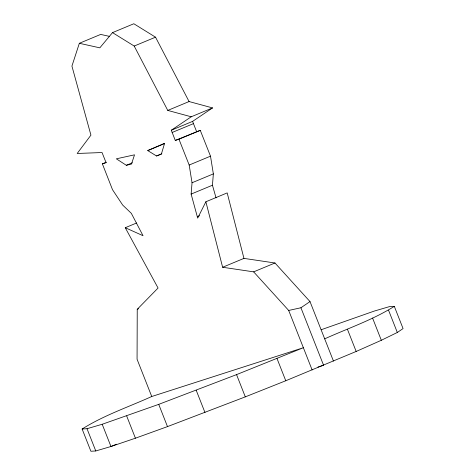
<?xml version="1.0" encoding="UTF-8"?>
<svg xmlns="http://www.w3.org/2000/svg" width="475" height="475" viewBox="0 0 475 475"><rect width="100%" height="100%" fill="white"/><g stroke="black" fill="none" stroke-linecap="round" stroke-linejoin="round"><path stroke-width="0.71" d="M136.586 223.001L125.263 227.715L158.068 288.034L137.239 309.32L137.067 359.242L151.745 396.506L303.371 347.718L236.55 374.621L158.727 404.362L102.202 424.264L87.014 428.717L82.127 429.008L90.885 451.25L95.772 450.959L110.966 446.506L135.423 438.199L167.485 426.603L245.308 396.863L285.766 380.754L356.173 351.458L381.324 340.278L397.32 332.47L403.073 328.587L394.309 306.345L389.423 306.636L374.235 311.083L321.195 329.733M333.45 361.089L310.009 301.583L274.972 262.99L243.948 258.388L227.192 192.903L205.877 201.774L197.689 218.12L191.128 194.091L192.042 182.756L189.181 165.039L178.956 139.217L175.281 140.428L171.309 130.239L191.235 116.785L212.551 107.914L189.08 101.549L167.764 110.42L134.205 46.051L112.51 32.621L99.827 47.838L79.349 43.29L71.927 66.096L90.927 135.143L77.188 153.484L102.042 152.528L106.085 162.693L102.386 163.851L112.516 189.709L122.687 205.075L131.326 213.334L143.034 235.707L125.263 227.715M216.054 197.873L212.444 185.226L213.358 173.886L210.502 156.168L200.272 130.346L175.281 140.428M205.877 201.774L222.627 267.259L253.656 271.86L288.693 310.454L300.924 307.753L310.009 301.583M82.127 429.008C103.805 415.334 128.458 407.045 151.745 396.506M324.686 338.847C347.973 328.308 372.626 320.013 394.309 306.345M171.309 130.239L192.624 121.368L212.551 107.914M147.737 150.575L164.611 143.29L161.393 154.019L156.548 155.984L147.737 150.575L164.392 143.646M79.349 43.29L100.67 34.42L109.143 36.302M112.51 32.621L133.831 23.75L155.527 37.181L189.08 101.549M134.205 46.051L155.527 37.181M172.134 132.489L193.456 123.625L192.624 121.368M102.386 163.851L106.382 162.189M178.956 139.217L200.272 130.346M126.344 165.294L131.48 164.053L134.526 154.826L116.351 158.822L126.344 165.294L132.341 162.8M156.548 155.984L161.88 153.769M189.181 165.039L210.502 156.168M192.042 182.756L213.358 173.886M191.128 194.091L212.444 185.226M197.541 216.582L199.542 215.751M222.627 267.259L243.948 258.388M137.239 309.32L138.569 308.762M253.656 271.86L274.972 262.99M116.434 444.232L110.966 446.506L102.202 424.264M317.959 367.08L323.582 365.269L300.924 307.753M167.764 110.42L191.235 116.785M193.456 123.625L196.597 131.563M388.562 310.228L397.32 332.47M372.566 318.036L381.324 340.278M347.409 329.223L356.173 351.458M288.693 310.454L312.128 369.96M277.008 358.512L285.766 380.754M236.55 374.621L245.308 396.863M196.205 390.26L204.968 412.502M158.727 404.362L167.485 426.603M126.665 415.957L135.423 438.199M87.014 428.717L95.772 450.959"/></g></svg>
